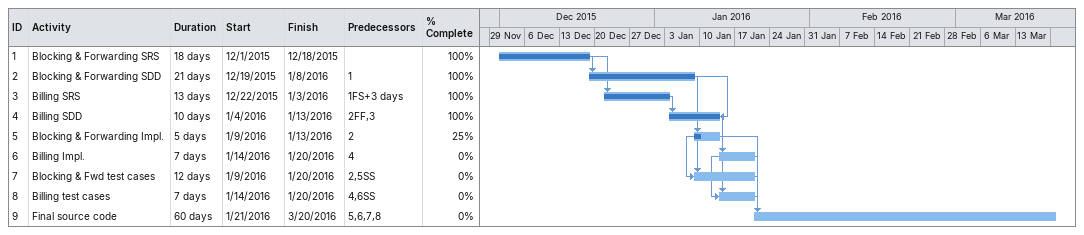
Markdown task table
| ID | Task | Duration | Start | Finish | Predecessors | % complete |
|---|---|---|---|---|---|---|
| 1 | Blocking & Forwarding SRS | 18d | 2015-12-01 | 2015-12-18 |  | 100 |
| 2 | Blocking & Forwarding SDD | 21d | 2015-12-19 | 2016-01-08 | 1 | 100 |
| 3 | Billing SRS | 13d | 2015-12-22 | 2016-01-03 | 1FS+3d | 100 |
| 4 | Billing SDD | 10d | 2016-01-04 | 2016-01-13 | 2FF, 3 | 100 |
| 5 | Blocking & Forwarding Impl. | 5d | 2016-01-09 | 2016-01-13 | 2 | 25 |
| 6 | Billing Impl. | 7d | 2016-01-14 | 2016-01-20 | 4 | 0 |
| 7 | Blocking & Fwd test cases | 12d | 2016-01-09 | 2016-01-20 | 2, 5SS | 0 |
| 8 | Billing test cases | 7d | 2016-01-14 | 2016-01-20 | 4, 6SS | 0 |
| 9 | Final source code | 60d | 2016-01-21 | 2016-03-20 | 5, 6, 7, 8 | 0 |
